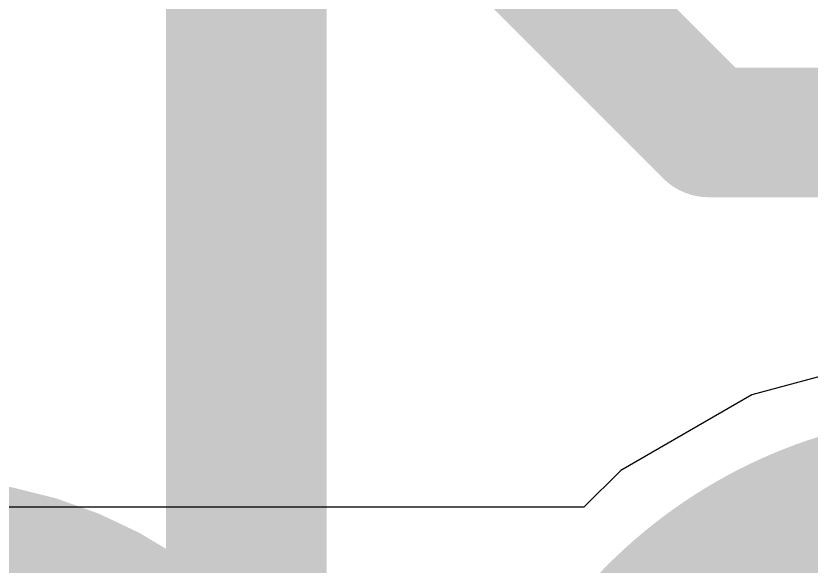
# Model space of a CAD drawing. Header units: inches. Extents: x 0.91 to 3.83, y 2.6 to 3.83.
# Drawn here: x 2.4315 to 2.4868, y 2.8509 to 2.8892 of the extents above; entities that cross this region are included whole.
import ezdxf

# ---------------------------------------------------------------- set-up
doc = ezdxf.new("R2010")
doc.units = ezdxf.units.IN
doc.header["$MEASUREMENT"] = 0
for name, color, linetype in [('Bottom Layer', 5, 'Continuous'), ('Bottom Overlay', 54, 'Continuous'), ('Bottom Solder', 6, 'Continuous'), ('Mechanical 16', 56, 'Continuous'), ('Multi-Layer', 9, 'Continuous'), ('Top Layer', 1, 'Continuous'), ('Top Overlay', 2, 'Continuous'), ('Top Solder', 216, 'Continuous')]:
    doc.layers.add(name, color=color, linetype=linetype)

# ---------------------------------------------------------------- blocks, each defined once
blk = doc.blocks.new('TP_B_332')
at = {"layer": 'Bottom Overlay'}
blk.add_lwpolyline([(0.029, 0, 0.006, 0.006, 1), (-0.029, 0, 0.006, 0.006, 1)], format="xyseb", close=True, dxfattribs=at)
blk = doc.blocks.new('JMP_3_PTH_180_336')
at = {"layer": 'Bottom Layer'}
h = blk.add_hatch(color=5, dxfattribs=at)
edge = h.paths.add_edge_path()
edge.add_arc((0.1, 0), 0.035, 0, 360)
at = {"layer": 'Bottom Solder'}
h = blk.add_hatch(color=6, dxfattribs=at)
edge = h.paths.add_edge_path()
edge.add_arc((0.1, 0), 0.036, 0, 360)
at = {"layer": 'Multi-Layer'}
h = blk.add_hatch(color=9, dxfattribs=at)
edge = h.paths.add_edge_path()
edge.add_arc((0.1, 0), 0.035, 0, 360)
at = {"layer": 'Top Layer'}
h = blk.add_hatch(color=1, dxfattribs=at)
edge = h.paths.add_edge_path()
edge.add_arc((0.1, 0), 0.035, 0, 360)
at = {"layer": 'Top Solder'}
h = blk.add_hatch(color=216, dxfattribs=at)
edge = h.paths.add_edge_path()
edge.add_arc((0.1, 0), 0.036, 0, 360)
at = {"layer": 'Mechanical 16'}
blk.add_lwpolyline([(-0.149606, -0.051181, 0.01, 0.01, 0), (0.149606, -0.051181, 0.01, 0.01, 0)], format="xyseb", dxfattribs=at)
at = {"layer": 'Top Overlay'}
blk.add_lwpolyline([(-0.15, -0.05, 0.01, 0.01, 0), (0.15, -0.05, 0.01, 0.01, 0)], format="xyseb", dxfattribs=at)

msp = doc.modelspace()

# ---------------------------------------------------------------- linework, layer by layer
at = {"layer": 'Bottom Layer'}
for p, q in [((2.492844, 2.865551), (2.482671, 2.862825)), ((2.482671, 2.862825), (2.47355, 2.857559)), ((2.47355, 2.857559), (2.47099, 2.855)), ((2.47099, 2.855), (2.015, 2.855))]:
    msp.add_line(p, q, dxfattribs=at)
at = {"layer": 'Top Layer'}
for points in [[(2.370729, 2.99, 0.009, 0.009, 0), (2.479678, 2.881051, 0.009, 0.009, 0)], [(2.479678, 2.881051, 0.009, 0.009, 0), (2.528949, 2.881051, 0.009, 0.009, 0)]]:
    msp.add_lwpolyline(points, format="xyseb", dxfattribs=at)
msp.add_lwpolyline([(2.477428, 2.881051, 0.0045, 0.0045, 1), (2.481928, 2.881051, 0.0045, 0.0045, 1)], format="xyseb", close=True, dxfattribs=at)
msp.add_lwpolyline([(2.477428, 2.881051, 0.0045, 0.0045, 1), (2.481928, 2.881051, 0.0045, 0.0045, 1)], format="xyseb", close=True, dxfattribs=at)

# ---------------------------------------------------------------- block references
for name, p, rotation in [('JMP_3_PTH_180_336', (2.49811, 2.925551), 270), ('TP_B_332', (2.425, 2.825), 180)]:
    msp.add_blockref(name, p, dxfattribs=dict(rotation=rotation))

doc.saveas('drawing.dxf')
